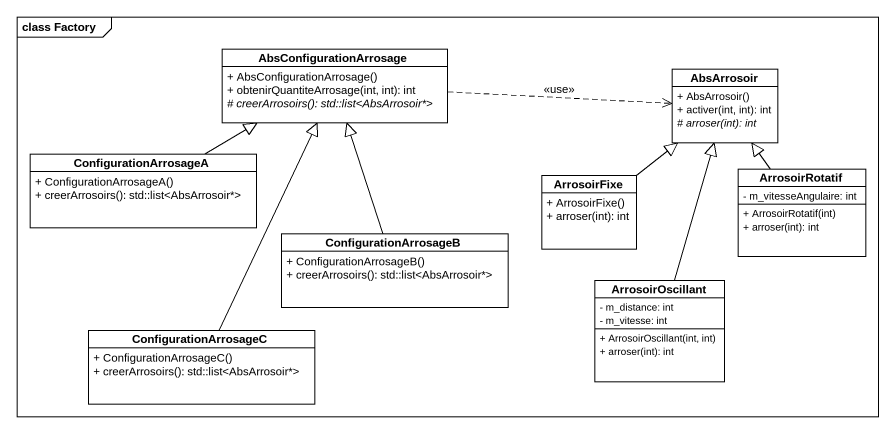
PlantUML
@startuml
mainframe class Factory
hide circle
hide empty members
skinparam classAttributeIconSize 0
class AbsConfigurationArrosage {
  + AbsConfigurationArrosage()
  + obtenirQuantiteArrosage(int, int): int
  {abstract} # creerArrosoirs(): std::list<AbsArrosoir*>
}
class AbsArrosoir {
  + AbsArrosoir()
  + activer(int, int): int
  {abstract} # arroser(int): int
}
class ConfigurationArrosageA {
  + ConfigurationArrosageA()
  + creerArrosoirs(): std::list<AbsArrosoir*>
}
class ArrosoirRotatif {
  - m_vitesseAngulaire: int
  + ArrosoirRotatif(int)
  + arroser(int): int
}
class ArrosoirFixe {
  + ArrosoirFixe()
  + arroser(int): int
}
class ConfigurationArrosageB {
  + ConfigurationArrosageB()
  + creerArrosoirs(): std::list<AbsArrosoir*>
}
class ArrosoirOscillant {
  - m_distance: int
  - m_vitesse: int
  + ArrosoirOscillant(int, int)
  + arroser(int): int
}
class ConfigurationArrosageC {
  + ConfigurationArrosageC()
  + creerArrosoirs(): std::list<AbsArrosoir*>
}
AbsConfigurationArrosage .right.> AbsArrosoir : <<use>>
ConfigurationArrosageA -right-|> AbsConfigurationArrosage
ArrosoirRotatif -up-|> AbsArrosoir
ArrosoirFixe -up-|> AbsArrosoir
ConfigurationArrosageB -up-|> AbsConfigurationArrosage
ArrosoirOscillant -up-|> AbsArrosoir
ConfigurationArrosageC -up-|> AbsConfigurationArrosage
@enduml
